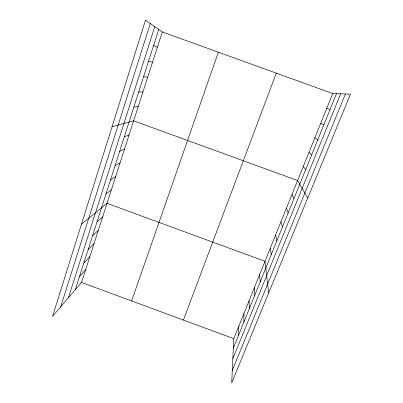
<?xml version="1.0" encoding="UTF-8"?>
<svg xmlns="http://www.w3.org/2000/svg" width="403" height="403" viewBox="0 0 403 403"><rect width="100%" height="100%" fill="white"/><g stroke="black" fill="none" stroke-linecap="round" stroke-linejoin="round"><path stroke-width="0.6" d="M243.88 322.143L243.936 313.494M238.571 335.241L238.823 326.158M332.722 93.526L233.775 338.666L231.715 382.85L350.469 94.151L332.722 93.526L162.278 31.953L145.518 20.15L52.531 316.426L81.532 282.432L162.278 31.953M60.687 306.869L150.299 23.52M68.399 297.827L154.772 26.669M75.29 289.752L158.727 29.454M131.625 300.935L218.34 52.204M183.385 320.053L276.292 73.139M233.332 348.172L336.48 93.657M232.843 358.67L340.666 93.803M232.294 370.417L345.401 93.975M79.532 276.513L85.658 269.642M83.829 263.114L89.829 256.701M88.176 249.548L94.05 243.603M92.579 235.81L98.327 230.345M97.037 221.902L102.649 216.925M81.477 224.204L107.027 203.344L265.008 261.29L268.66 293.031M105.994 193.964L111.329 189.999M110.487 179.945L115.681 176.499M115.036 165.749L120.089 162.832M119.646 151.372L124.547 148.999M124.315 136.813L129.061 134.995M112.084 126.678L133.63 120.819L297.605 180.524L307.751 198.004M133.831 107.127L138.259 106.468M138.677 92L142.944 91.934M143.594 76.671L147.684 77.225M326.682 108.488L330.158 109.258M148.571 61.14L152.49 62.324M81.532 282.432L233.775 338.666M320.723 123.263L323.916 124.653M153.619 45.403L157.351 47.237M314.834 137.851L317.76 139.846M309.02 152.253L311.685 154.838M303.278 166.479L305.686 169.638M292.004 194.402L293.923 198.669M286.473 208.104L288.15 212.905M281.007 221.645L282.453 226.96M275.612 235.02L276.831 240.843M270.277 248.233L271.274 254.55M259.643 274.584L260.207 281.858M254.343 287.712L254.696 295.454M249.104 300.678L249.256 308.884"/></g></svg>
